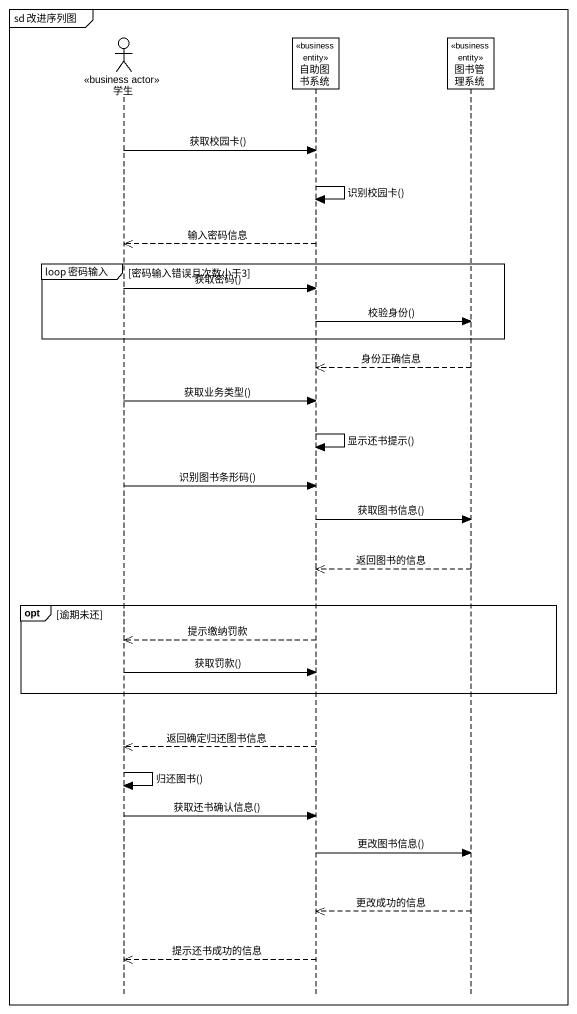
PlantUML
@startuml
mainframe sd 改进序列图
hide footbox
actor 学生 <<business actor>>
participant 自助图书系统 <<business entity>>
participant 图书管理系统 <<business entity>>

学生 -> 自助图书系统 : 获取校园卡()
自助图书系统 -> 自助图书系统 : 识别校园卡()
自助图书系统 -->> 学生 : 输入密码信息
group loop 密码输入 [密码输入错误且次数小于3]
  学生 -> 自助图书系统 : 获取密码()
  自助图书系统 -> 图书管理系统 : 校验身份()
end
图书管理系统 -->> 自助图书系统 : 身份正确信息
学生 -> 自助图书系统 : 获取业务类型()
自助图书系统 -> 自助图书系统 : 显示还书提示()
学生 -> 自助图书系统 : 识别图书条形码()
自助图书系统 -> 图书管理系统 : 获取图书信息()
图书管理系统 -->> 自助图书系统 : 返回图书的信息
opt 逾期未还
  自助图书系统 -->> 学生 : 提示缴纳罚款
  学生 -> 自助图书系统 : 获取罚款()
end
自助图书系统 -->> 学生 : 返回确定归还图书信息
学生 -> 学生 : 归还图书()
学生 -> 自助图书系统 : 获取还书确认信息()
自助图书系统 -> 图书管理系统 : 更改图书信息()
图书管理系统 -->> 自助图书系统 : 更改成功的信息
自助图书系统 -->> 学生 : 提示还书成功的信息
@enduml
